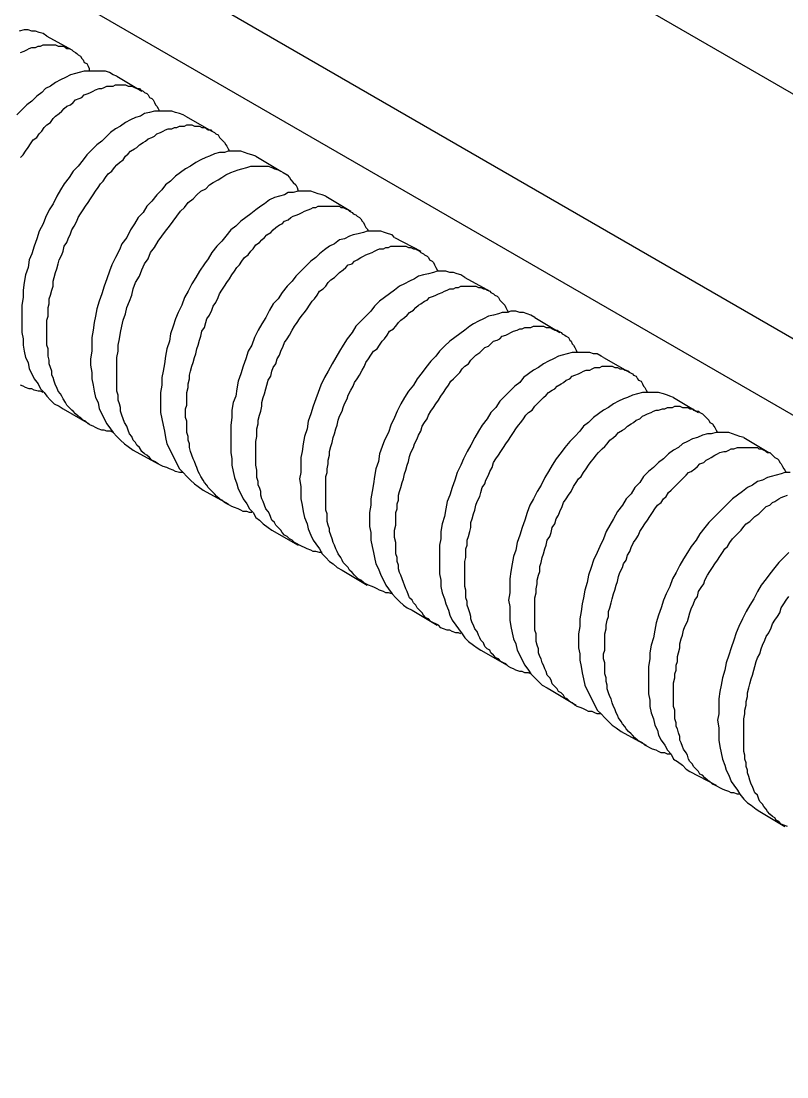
# Model space of a CAD drawing. Extents: x 23 to 317, y -101 to 289.
# Drawn here: x 76.34 to 85.53, y 78.09 to 90.76 of the extents above; entities that cross this region are included whole.
import ezdxf

# ---------------------------------------------------------------- set-up
doc = ezdxf.new("R2010")
doc.units = 0
doc.layers.get('0').update_dxf_attribs({"linetype": 'CONTINUOUS'})

msp = doc.modelspace()

# ---------------------------------------------------------------- linework, layer by layer
at = {"color": 7}
for points in [[(67.871923, 100.12408), (110.37747, 75.58433)], [(70.648592, 95.591355), (110.37747, 72.642562)], [(70.813691, 94.570742), (110.37747, 71.727012)], [(76.6522, 90.578342), (76.607173, 90.60836), (76.562146, 90.623369), (76.517119, 90.638378), (76.472092, 90.638378), (76.427065, 90.653387), (76.382038, 90.653387), (76.322002, 90.638378)], [(76.337011, 90.383225), (76.382038, 90.398234), (76.412056, 90.413243), (76.442074, 90.428252), (76.472092, 90.443261), (76.517119, 90.443261), (76.547137, 90.45827), (76.577155, 90.45827), (76.607173, 90.473279), (76.637191, 90.473279), (76.667209, 90.473279), (76.697227, 90.473279), (76.727245, 90.473279), (76.757263, 90.473279), (76.787281, 90.45827), (76.8173, 90.45827), (76.847318, 90.45827), (76.877336, 90.443261), (76.892345, 90.428252), (76.922363, 90.428252), (76.952381, 90.413243), (76.96739, 90.398234), (76.997408, 90.383225), (77.012417, 90.368216), (77.027426, 90.353207), (77.057444, 90.338198), (77.072453, 90.30818), (77.087462, 90.293171), (77.102471, 90.263153), (77.132489, 90.248144), (77.147498, 90.218126), (77.162507, 90.188108), (77.162507, 90.15809)], [(76.6522, 90.578342), (76.952381, 90.413243)], [(77.492705, 90.098054), (77.447678, 90.113063), (77.402651, 90.143081), (77.357624, 90.15809), (77.312597, 90.15809), (77.26757, 90.15809), (77.207534, 90.15809), (77.162507, 90.15809), (77.102471, 90.15809), (77.042435, 90.143081), (76.997408, 90.128072), (76.937372, 90.113063), (76.877336, 90.083045), (76.8173, 90.053027), (76.757263, 90.023009), (76.697227, 89.977981), (76.637191, 89.947963), (76.592164, 89.902936), (76.532128, 89.857909), (76.472092, 89.797873), (76.412056, 89.752846), (76.35202, 89.69281), (76.291984, 89.632774)], [(77.492705, 90.098054), (77.792886, 89.917945)], [(76.337011, 89.122467), (76.367029, 89.152485), (76.397047, 89.197512), (76.427065, 89.242539), (76.457083, 89.287567), (76.487101, 89.332594), (76.532128, 89.362612), (76.562146, 89.407639), (76.592164, 89.437657), (76.622182, 89.482684), (76.6522, 89.512702), (76.697227, 89.54272), (76.727245, 89.587747), (76.757263, 89.617765), (76.802291, 89.647783), (76.832309, 89.677801), (76.862327, 89.707819), (76.892345, 89.737837), (76.937372, 89.752846), (76.96739, 89.782864), (76.997408, 89.812882), (77.042435, 89.827891), (77.072453, 89.8429), (77.102471, 89.872918), (77.147498, 89.887927), (77.177516, 89.902936), (77.207534, 89.917945), (77.237552, 89.932954), (77.282579, 89.947963), (77.312597, 89.947963), (77.342615, 89.962972), (77.372633, 89.977981), (77.402651, 89.977981), (77.447678, 89.977981), (77.477696, 89.99299), (77.507714, 89.99299), (77.537733, 89.99299), (77.567751, 89.99299), (77.597769, 89.99299), (77.627787, 89.977981), (77.657805, 89.977981), (77.672814, 89.977981), (77.702832, 89.962972), (77.73285, 89.947963), (77.762868, 89.947963), (77.777877, 89.932954), (77.807895, 89.917945), (77.822904, 89.902936), (77.852922, 89.887927), (77.867931, 89.872918), (77.88294, 89.8429), (77.912958, 89.827891), (77.927967, 89.812882), (77.942976, 89.782864), (77.957985, 89.752846), (77.972994, 89.737837), (77.988003, 89.707819), (78.003012, 89.677801)], [(78.318202, 89.617765), (78.288184, 89.632774), (78.243157, 89.647783), (78.198129, 89.662792), (78.153102, 89.677801), (78.093066, 89.677801), (78.048039, 89.677801), (77.988003, 89.677801), (77.942976, 89.677801), (77.88294, 89.662792), (77.822904, 89.647783), (77.777877, 89.617765), (77.717841, 89.602756), (77.657805, 89.572738), (77.597769, 89.54272), (77.537733, 89.497693), (77.477696, 89.467675), (77.41766, 89.422648), (77.372633, 89.377621), (77.312597, 89.317585), (77.252561, 89.272557), (77.192525, 89.212521), (77.132489, 89.152485), (77.087462, 89.092449), (77.027426, 89.017404), (76.96739, 88.957368), (76.922363, 88.882323), (76.862327, 88.807278), (76.8173, 88.732233), (76.772272, 88.657188), (76.727245, 88.567134), (76.682218, 88.492088), (76.637191, 88.402034), (76.607173, 88.326989), (76.562146, 88.236935), (76.532128, 88.146881), (76.50211, 88.056827), (76.472092, 87.966773), (76.442074, 87.891728), (76.427065, 87.801673), (76.397047, 87.711619), (76.382038, 87.621565), (76.367029, 87.531511), (76.367029, 87.441457), (76.35202, 87.351403), (76.35202, 87.276358), (76.35202, 87.186304), (76.35202, 87.111258), (76.35202, 87.021204), (76.367029, 86.946159), (76.367029, 86.871114), (76.382038, 86.796069), (76.397047, 86.721024), (76.427065, 86.660988), (76.442074, 86.585943), (76.472092, 86.525907), (76.50211, 86.465871), (76.547137, 86.405835), (76.577155, 86.345798), (76.622182, 86.300771), (76.6522, 86.255744), (76.697227, 86.210717), (76.742254, 86.16569), (76.802291, 86.135672), (76.847318, 86.105654)], [(78.318202, 89.617765), (78.633391, 89.437657)], [(77.447678, 85.820483), (77.41766, 85.835492), (77.372633, 85.835492), (77.342615, 85.850501), (77.312597, 85.850501), (77.26757, 85.86551), (77.237552, 85.880519), (77.207534, 85.895528), (77.177516, 85.910537), (77.147498, 85.925546), (77.11748, 85.955564), (77.087462, 85.970573), (77.057444, 86.000591), (77.027426, 86.0156), (76.997408, 86.045618), (76.96739, 86.075636), (76.952381, 86.090645), (76.922363, 86.120663), (76.892345, 86.150681), (76.877336, 86.180699), (76.847318, 86.225726), (76.832309, 86.255744), (76.8173, 86.285762), (76.787281, 86.31578), (76.772272, 86.360807), (76.757263, 86.390825), (76.742254, 86.435853), (76.727245, 86.48088), (76.712236, 86.510898), (76.712236, 86.555925), (76.697227, 86.600952), (76.682218, 86.645979), (76.682218, 86.691006), (76.667209, 86.736033), (76.667209, 86.78106), (76.667209, 86.826087), (76.6522, 86.871114), (76.6522, 86.916141), (76.6522, 86.961168), (76.6522, 87.021204), (76.6522, 87.066231), (76.6522, 87.111258), (76.6522, 87.171295), (76.667209, 87.216322), (76.667209, 87.261349), (76.667209, 87.321385), (76.682218, 87.366412), (76.682218, 87.426448), (76.697227, 87.471475), (76.712236, 87.531511), (76.727245, 87.576538), (76.727245, 87.636574), (76.742254, 87.681601), (76.757263, 87.741637), (76.772272, 87.786664), (76.787281, 87.846701), (76.802291, 87.891728), (76.832309, 87.951764), (76.847318, 87.996791), (76.862327, 88.056827), (76.892345, 88.101854), (76.907354, 88.146881), (76.937372, 88.206917), (76.952381, 88.251944), (76.982399, 88.296971), (77.012417, 88.357007), (77.027426, 88.402034), (77.057444, 88.447061), (77.087462, 88.492088), (77.11748, 88.537115), (77.147498, 88.582143), (77.177516, 88.62717), (77.207534, 88.672197), (77.237552, 88.717224), (77.26757, 88.762251), (77.297588, 88.807278), (77.327606, 88.837296), (77.357624, 88.882323), (77.387642, 88.92735), (77.432669, 88.957368), (77.462687, 89.002395), (77.492705, 89.032413), (77.522724, 89.062431), (77.567751, 89.092449), (77.597769, 89.137476), (77.627787, 89.167494), (77.657805, 89.197512), (77.702832, 89.22753), (77.73285, 89.242539), (77.762868, 89.272557), (77.807895, 89.302576), (77.837913, 89.317585), (77.867931, 89.347603), (77.912958, 89.362612), (77.942976, 89.377621), (77.972994, 89.407639), (78.018021, 89.422648), (78.048039, 89.437657), (78.078057, 89.452666), (78.108075, 89.467675), (78.153102, 89.467675), (78.18312, 89.482684), (78.213138, 89.482684), (78.243157, 89.497693), (78.273175, 89.497693), (78.303193, 89.497693), (78.333211, 89.512702), (78.363229, 89.512702), (78.393247, 89.512702), (78.423265, 89.497693), (78.453283, 89.497693), (78.483301, 89.497693), (78.513319, 89.482684), (78.543337, 89.482684), (78.573355, 89.467675), (78.588364, 89.452666), (78.618382, 89.452666), (78.633391, 89.437657), (78.663409, 89.422648), (78.678418, 89.407639), (78.708436, 89.39263), (78.723445, 89.362612), (78.738454, 89.347603), (78.768472, 89.317585), (78.783481, 89.302576), (78.79849, 89.272557), (78.813499, 89.257548), (78.828508, 89.22753), (78.843517, 89.197512)], [(79.158707, 89.137476), (79.11368, 89.152485), (79.068653, 89.167494), (79.023626, 89.182503), (78.978599, 89.197512), (78.933571, 89.197512), (78.888544, 89.197512), (78.828508, 89.197512), (78.783481, 89.182503), (78.723445, 89.182503), (78.663409, 89.167494), (78.603373, 89.137476), (78.558346, 89.122467), (78.49831, 89.092449), (78.438274, 89.062431), (78.378238, 89.017404), (78.318202, 88.987386), (78.258166, 88.942359), (78.198129, 88.897332), (78.138093, 88.837296), (78.078057, 88.792269), (78.03303, 88.732233), (77.972994, 88.672197), (77.912958, 88.597152), (77.852922, 88.537115), (77.807895, 88.46207), (77.747859, 88.402034), (77.702832, 88.326989), (77.657805, 88.251944), (77.612778, 88.16189), (77.552742, 88.086845), (77.522724, 88.0118), (77.477696, 87.921746), (77.432669, 87.831691), (77.402651, 87.756646), (77.372633, 87.666592), (77.342615, 87.576538), (77.312597, 87.486484), (77.282579, 87.39643), (77.252561, 87.306376), (77.237552, 87.216322), (77.222543, 87.141277), (77.207534, 87.051222), (77.192525, 86.961168), (77.192525, 86.871114), (77.192525, 86.796069), (77.177516, 86.706015), (77.177516, 86.63097), (77.192525, 86.540916), (77.192525, 86.465871), (77.207534, 86.390825), (77.222543, 86.31578), (77.237552, 86.240735), (77.26757, 86.180699), (77.282579, 86.105654), (77.312597, 86.045618), (77.342615, 85.985582), (77.372633, 85.925546), (77.41766, 85.86551), (77.447678, 85.820483), (77.492705, 85.775456), (77.537733, 85.730429), (77.58276, 85.685401), (77.627787, 85.655383), (77.687823, 85.610356)], [(79.158707, 89.137476), (79.458887, 88.957368)], [(78.288184, 85.340194), (78.243157, 85.340194), (78.198129, 85.355203), (78.168111, 85.370212), (78.123084, 85.385221), (78.093066, 85.40023), (78.048039, 85.415239), (78.018021, 85.430248), (77.988003, 85.445257), (77.942976, 85.475275), (77.912958, 85.490284), (77.88294, 85.520302), (77.852922, 85.55032), (77.822904, 85.565329), (77.792886, 85.595347), (77.762868, 85.640374), (77.73285, 85.670392), (77.717841, 85.700411), (77.687823, 85.730429), (77.672814, 85.775456), (77.642796, 85.805474), (77.627787, 85.850501), (77.612778, 85.895528), (77.58276, 85.940555), (77.567751, 85.985582), (77.552742, 86.030609), (77.537733, 86.075636), (77.537733, 86.120663), (77.522724, 86.16569), (77.507714, 86.210717), (77.507714, 86.270753), (77.492705, 86.31578), (77.492705, 86.360807), (77.492705, 86.435853), (77.492705, 86.510898), (77.492705, 86.570934), (77.492705, 86.645979), (77.492705, 86.721024), (77.507714, 86.796069), (77.507714, 86.871114), (77.522724, 86.946159), (77.537733, 87.021204), (77.552742, 87.096249), (77.567751, 87.171295), (77.597769, 87.24634), (77.612778, 87.321385), (77.642796, 87.39643), (77.672814, 87.471475), (77.687823, 87.54652), (77.717841, 87.621565), (77.762868, 87.69661), (77.792886, 87.771655), (77.822904, 87.846701), (77.867931, 87.906737), (77.897949, 87.981782), (77.942976, 88.041818), (77.988003, 88.116863), (78.03303, 88.176899), (78.078057, 88.236935), (78.123084, 88.296971), (78.168111, 88.357007), (78.213138, 88.417043), (78.258166, 88.477079), (78.303193, 88.522106), (78.34822, 88.582143), (78.408256, 88.62717), (78.453283, 88.672197), (78.49831, 88.717224), (78.558346, 88.747242), (78.603373, 88.792269), (78.6484, 88.822287), (78.708436, 88.852305), (78.753463, 88.882323), (78.79849, 88.912341), (78.858526, 88.942359), (78.903553, 88.957368), (78.94858, 88.972377), (78.993608, 88.987386), (79.053644, 89.002395), (79.098671, 89.017404), (79.143698, 89.017404), (79.188725, 89.017404), (79.233752, 89.017404), (79.26377, 89.017404), (79.308797, 89.017404), (79.353824, 89.002395), (79.383842, 88.987386), (79.428869, 88.972377), (79.458887, 88.957368), (79.488905, 88.942359), (79.533932, 88.912341), (79.56395, 88.882323), (79.578959, 88.852305), (79.608977, 88.822287), (79.638995, 88.792269), (79.654004, 88.762251), (79.669013, 88.717224)], [(79.999212, 88.657188), (79.954185, 88.672197), (79.909158, 88.687206), (79.864131, 88.702215), (79.819104, 88.717224), (79.774077, 88.717224), (79.714041, 88.717224), (79.669013, 88.717224), (79.608977, 88.702215), (79.548941, 88.702215), (79.503914, 88.672197), (79.443878, 88.657188), (79.383842, 88.642179), (79.323806, 88.612161), (79.26377, 88.567134), (79.218743, 88.537115), (79.158707, 88.492088), (79.098671, 88.447061), (79.038635, 88.402034), (78.978599, 88.357007), (78.918562, 88.296971), (78.858526, 88.251944), (78.79849, 88.176899), (78.753463, 88.116863), (78.693427, 88.056827), (78.633391, 87.981782), (78.588364, 87.906737), (78.543337, 87.846701), (78.483301, 87.756646), (78.438274, 87.681601), (78.393247, 87.606556), (78.34822, 87.516502), (78.303193, 87.441457), (78.273175, 87.351403), (78.228147, 87.261349), (78.198129, 87.186304), (78.168111, 87.096249), (78.138093, 87.006195), (78.123084, 86.916141), (78.093066, 86.826087), (78.078057, 86.736033), (78.063048, 86.645979), (78.048039, 86.555925), (78.03303, 86.48088), (78.03303, 86.390825), (78.018021, 86.300771), (78.018021, 86.225726), (78.018021, 86.135672), (78.018021, 86.060627), (78.03303, 85.985582), (78.048039, 85.910537), (78.063048, 85.835492), (78.078057, 85.760447), (78.093066, 85.685401), (78.123084, 85.625365), (78.153102, 85.565329), (78.18312, 85.505293), (78.213138, 85.445257), (78.243157, 85.385221), (78.288184, 85.340194), (78.333211, 85.295167), (78.378238, 85.25014), (78.423265, 85.205113), (78.468292, 85.175095), (78.528328, 85.130068)], [(79.999212, 88.657188), (80.299392, 88.477079)], [(79.11368, 84.859905), (79.083662, 84.859905), (79.053644, 84.874914), (79.008617, 84.874914), (78.978599, 84.889923), (78.94858, 84.904932), (78.903553, 84.919941), (78.873535, 84.93495), (78.843517, 84.949959), (78.813499, 84.964968), (78.783481, 84.979978), (78.753463, 85.009996), (78.723445, 85.025005), (78.693427, 85.055023), (78.663409, 85.085041), (78.6484, 85.10005), (78.618382, 85.130068), (78.588364, 85.160086), (78.573355, 85.190104), (78.543337, 85.220122), (78.528328, 85.25014), (78.49831, 85.295167), (78.483301, 85.325185), (78.468292, 85.355203), (78.453283, 85.40023), (78.438274, 85.430248), (78.423265, 85.475275), (78.408256, 85.505293), (78.393247, 85.55032), (78.378238, 85.595347), (78.363229, 85.640374), (78.363229, 85.685401), (78.34822, 85.730429), (78.34822, 85.775456), (78.333211, 85.820483), (78.333211, 85.86551), (78.333211, 85.910537), (78.333211, 85.955564), (78.318202, 86.000591), (78.318202, 86.045618), (78.318202, 86.105654), (78.333211, 86.150681), (78.333211, 86.195708), (78.333211, 86.255744), (78.333211, 86.300771), (78.34822, 86.360807), (78.34822, 86.405835), (78.363229, 86.465871), (78.363229, 86.510898), (78.378238, 86.555925), (78.393247, 86.615961), (78.408256, 86.660988), (78.423265, 86.721024), (78.438274, 86.766051), (78.453283, 86.826087), (78.468292, 86.871114), (78.483301, 86.93115), (78.49831, 86.976177), (78.513319, 87.036213), (78.543337, 87.08124), (78.558346, 87.141277), (78.573355, 87.186304), (78.603373, 87.231331), (78.633391, 87.291367), (78.6484, 87.336394), (78.678418, 87.381421), (78.708436, 87.441457), (78.723445, 87.486484), (78.753463, 87.531511), (78.783481, 87.576538), (78.813499, 87.621565), (78.843517, 87.666592), (78.873535, 87.711619), (78.903553, 87.756646), (78.933571, 87.801673), (78.96359, 87.831691), (78.993608, 87.876719), (79.023626, 87.921746), (79.068653, 87.951764), (79.098671, 87.996791), (79.128689, 88.026809), (79.158707, 88.071836), (79.203734, 88.101854), (79.233752, 88.131872), (79.26377, 88.16189), (79.293788, 88.191908), (79.338815, 88.221926), (79.368833, 88.251944), (79.398851, 88.281962), (79.443878, 88.31198), (79.473896, 88.326989), (79.503914, 88.357007), (79.548941, 88.372016), (79.578959, 88.402034), (79.608977, 88.417043), (79.654004, 88.432052), (79.684023, 88.447061), (79.714041, 88.46207), (79.744059, 88.477079), (79.789086, 88.492088), (79.819104, 88.507097), (79.849122, 88.522106), (79.87914, 88.522106), (79.909158, 88.537115), (79.954185, 88.537115), (79.984203, 88.537115), (80.014221, 88.537115), (80.044239, 88.537115), (80.074257, 88.537115), (80.104275, 88.537115), (80.134293, 88.537115), (80.164311, 88.537115), (80.17932, 88.522106), (80.209338, 88.522106), (80.239356, 88.507097), (80.269374, 88.492088), (80.284383, 88.477079), (80.314401, 88.46207), (80.32941, 88.447061), (80.359428, 88.432052), (80.374437, 88.417043), (80.404456, 88.402034), (80.419465, 88.387025), (80.434474, 88.357007), (80.449483, 88.341998), (80.464492, 88.31198), (80.479501, 88.281962), (80.49451, 88.266953), (80.509519, 88.236935)], [(80.824708, 88.16189), (80.79469, 88.191908), (80.749663, 88.206917), (80.704636, 88.221926), (80.659609, 88.236935), (80.599573, 88.236935), (80.554546, 88.236935), (80.49451, 88.236935), (80.449483, 88.221926), (80.389446, 88.206917), (80.32941, 88.191908), (80.284383, 88.176899), (80.224347, 88.146881), (80.164311, 88.131872), (80.104275, 88.086845), (80.044239, 88.056827), (79.984203, 88.0118), (79.924167, 87.966773), (79.87914, 87.921746), (79.819104, 87.876719), (79.759068, 87.816682), (79.699032, 87.756646), (79.638995, 87.69661), (79.593968, 87.636574), (79.533932, 87.576538), (79.473896, 87.501493), (79.428869, 87.426448), (79.368833, 87.366412), (79.323806, 87.291367), (79.278779, 87.201313), (79.233752, 87.126268), (79.188725, 87.051222), (79.143698, 86.961168), (79.11368, 86.871114), (79.068653, 86.796069), (79.038635, 86.706015), (79.008617, 86.615961), (78.978599, 86.525907), (78.94858, 86.435853), (78.933571, 86.345798), (78.918562, 86.255744), (78.888544, 86.180699), (78.873535, 86.090645), (78.873535, 86.000591), (78.858526, 85.910537), (78.858526, 85.835492), (78.858526, 85.745438), (78.858526, 85.655383), (78.858526, 85.580338), (78.873535, 85.505293), (78.873535, 85.430248), (78.888544, 85.355203), (78.903553, 85.280158), (78.933571, 85.205113), (78.94858, 85.145077), (78.978599, 85.085041), (79.008617, 85.025005), (79.053644, 84.964968), (79.083662, 84.904932), (79.128689, 84.859905), (79.158707, 84.799869), (79.203734, 84.769851), (79.248761, 84.724824), (79.308797, 84.679797), (79.353824, 84.649779)], [(80.824708, 88.16189), (81.139898, 87.996791)], [(79.954185, 84.379617), (79.924167, 84.379617), (79.87914, 84.394626), (79.849122, 84.394626), (79.819104, 84.409635), (79.774077, 84.424644), (79.744059, 84.439653), (79.714041, 84.454662), (79.684023, 84.469671), (79.654004, 84.48468), (79.623986, 84.499689), (79.593968, 84.529707), (79.56395, 84.544716), (79.533932, 84.574734), (79.503914, 84.589743), (79.473896, 84.619761), (79.458887, 84.649779), (79.428869, 84.679797), (79.398851, 84.709815), (79.383842, 84.739833), (79.353824, 84.769851), (79.338815, 84.799869), (79.323806, 84.844896), (79.308797, 84.874914), (79.278779, 84.904932), (79.26377, 84.949959), (79.248761, 84.994987), (79.233752, 85.025005), (79.218743, 85.070032), (79.218743, 85.115059), (79.203734, 85.160086), (79.188725, 85.190104), (79.188725, 85.235131), (79.173716, 85.280158), (79.173716, 85.325185), (79.173716, 85.370212), (79.158707, 85.430248), (79.158707, 85.475275), (79.158707, 85.520302), (79.158707, 85.565329), (79.158707, 85.625365), (79.158707, 85.670392), (79.158707, 85.71542), (79.173716, 85.775456), (79.173716, 85.820483), (79.173716, 85.86551), (79.188725, 85.925546), (79.188725, 85.970573), (79.203734, 86.030609), (79.218743, 86.075636), (79.233752, 86.135672), (79.233752, 86.180699), (79.248761, 86.240735), (79.26377, 86.285762), (79.278779, 86.345798), (79.293788, 86.390825), (79.308797, 86.450862), (79.338815, 86.495889), (79.353824, 86.555925), (79.368833, 86.600952), (79.398851, 86.645979), (79.41386, 86.706015), (79.443878, 86.751042), (79.458887, 86.796069), (79.488905, 86.856105), (79.503914, 86.901132), (79.533932, 86.946159), (79.56395, 86.991186), (79.593968, 87.051222), (79.623986, 87.096249), (79.654004, 87.141277), (79.684023, 87.186304), (79.714041, 87.231331), (79.744059, 87.261349), (79.774077, 87.306376), (79.804095, 87.351403), (79.834113, 87.39643), (79.864131, 87.426448), (79.894149, 87.471475), (79.924167, 87.516502), (79.969194, 87.54652), (79.999212, 87.576538), (80.02923, 87.621565), (80.059248, 87.651583), (80.104275, 87.681601), (80.134293, 87.711619), (80.164311, 87.741637), (80.209338, 87.771655), (80.239356, 87.801673), (80.269374, 87.831691), (80.314401, 87.846701), (80.344419, 87.876719), (80.374437, 87.891728), (80.419465, 87.921746), (80.449483, 87.936755), (80.479501, 87.951764), (80.509519, 87.966773), (80.554546, 87.981782), (80.584564, 87.996791), (80.614582, 88.0118), (80.6446, 88.026809), (80.689627, 88.026809), (80.719645, 88.041818), (80.749663, 88.041818), (80.779681, 88.056827), (80.809699, 88.056827), (80.839717, 88.056827), (80.869735, 88.056827), (80.899753, 88.056827), (80.929771, 88.056827), (80.959789, 88.056827), (80.989807, 88.041818), (81.019825, 88.041818), (81.049843, 88.026809), (81.079861, 88.026809), (81.09487, 88.0118), (81.124889, 87.996791), (81.139898, 87.981782), (81.169916, 87.966773), (81.184925, 87.951764), (81.214943, 87.936755), (81.229952, 87.921746), (81.244961, 87.891728), (81.274979, 87.876719), (81.289988, 87.86171), (81.304997, 87.831691), (81.320006, 87.801673), (81.335015, 87.771655), (81.350024, 87.756646)], [(81.665213, 87.681601), (81.620186, 87.711619), (81.575159, 87.726628), (81.530132, 87.741637), (81.485105, 87.741637), (81.440078, 87.756646), (81.395051, 87.756646), (81.335015, 87.756646), (81.289988, 87.741637), (81.229952, 87.726628), (81.169916, 87.711619), (81.109879, 87.69661), (81.064852, 87.666592), (81.004816, 87.636574), (80.94478, 87.606556), (80.884744, 87.576538), (80.824708, 87.531511), (80.764672, 87.486484), (80.704636, 87.441457), (80.6446, 87.39643), (80.584564, 87.336394), (80.539537, 87.276358), (80.479501, 87.216322), (80.419465, 87.156286), (80.359428, 87.096249), (80.314401, 87.021204), (80.254365, 86.946159), (80.209338, 86.871114), (80.164311, 86.796069), (80.119284, 86.721024), (80.074257, 86.645979), (80.02923, 86.555925), (79.984203, 86.48088), (79.939176, 86.390825), (79.909158, 86.300771), (79.87914, 86.225726), (79.849122, 86.135672), (79.819104, 86.045618), (79.789086, 85.955564), (79.774077, 85.86551), (79.744059, 85.775456), (79.72905, 85.685401), (79.714041, 85.595347), (79.699032, 85.520302), (79.699032, 85.430248), (79.699032, 85.340194), (79.684023, 85.265149), (79.699032, 85.175095), (79.699032, 85.10005), (79.699032, 85.025005), (79.714041, 84.949959), (79.72905, 84.874914), (79.744059, 84.799869), (79.774077, 84.724824), (79.789086, 84.664788), (79.819104, 84.589743), (79.849122, 84.529707), (79.87914, 84.48468), (79.924167, 84.424644), (79.954185, 84.364608), (79.999212, 84.319581), (80.044239, 84.274554), (80.089266, 84.244535), (80.134293, 84.199508), (80.194329, 84.16949)], [(81.665213, 87.681601), (81.965394, 87.516502)], [(80.79469, 83.884319), (80.749663, 83.899328), (80.719645, 83.899328), (80.689627, 83.914337), (80.6446, 83.929346), (80.614582, 83.944355), (80.584564, 83.959364), (80.554546, 83.974373), (80.509519, 83.989382), (80.479501, 84.004391), (80.449483, 84.0194), (80.419465, 84.049418), (80.389446, 84.064427), (80.359428, 84.094445), (80.344419, 84.109454), (80.314401, 84.139472), (80.284383, 84.16949), (80.269374, 84.199508), (80.239356, 84.229526), (80.209338, 84.259545), (80.194329, 84.289563), (80.17932, 84.319581), (80.149302, 84.364608), (80.134293, 84.394626), (80.119284, 84.424644), (80.104275, 84.469671), (80.089266, 84.499689), (80.074257, 84.544716), (80.059248, 84.589743), (80.044239, 84.63477), (80.044239, 84.664788), (80.02923, 84.709815), (80.014221, 84.754842), (80.014221, 84.799869), (80.014221, 84.844896), (79.999212, 84.889923), (79.999212, 84.949959), (79.999212, 84.994987), (79.999212, 85.040014), (79.999212, 85.085041), (79.999212, 85.130068), (79.999212, 85.190104), (79.999212, 85.235131), (79.999212, 85.295167), (80.014221, 85.340194), (80.014221, 85.385221), (80.02923, 85.445257), (80.02923, 85.490284), (80.044239, 85.55032), (80.044239, 85.595347), (80.059248, 85.655383), (80.074257, 85.700411), (80.089266, 85.760447), (80.104275, 85.805474), (80.119284, 85.86551), (80.134293, 85.910537), (80.149302, 85.970573), (80.164311, 86.0156), (80.194329, 86.075636), (80.209338, 86.120663), (80.224347, 86.16569), (80.254365, 86.225726), (80.269374, 86.270753), (80.299392, 86.330789), (80.32941, 86.375816), (80.344419, 86.420844), (80.374437, 86.465871), (80.404456, 86.510898), (80.434474, 86.570934), (80.464492, 86.615961), (80.479501, 86.660988), (80.509519, 86.706015), (80.539537, 86.751042), (80.569555, 86.796069), (80.614582, 86.826087), (80.6446, 86.871114), (80.674618, 86.916141), (80.704636, 86.946159), (80.734654, 86.991186), (80.764672, 87.036213), (80.809699, 87.066231), (80.839717, 87.096249), (80.869735, 87.141277), (80.899753, 87.171295), (80.94478, 87.201313), (80.974798, 87.231331), (81.004816, 87.261349), (81.049843, 87.291367), (81.079861, 87.321385), (81.109879, 87.351403), (81.139898, 87.366412), (81.184925, 87.39643), (81.214943, 87.411439), (81.244961, 87.441457), (81.289988, 87.456466), (81.320006, 87.471475), (81.350024, 87.486484), (81.395051, 87.501493), (81.425069, 87.516502), (81.455087, 87.531511), (81.485105, 87.54652), (81.530132, 87.54652), (81.56015, 87.561529), (81.590168, 87.561529), (81.620186, 87.576538), (81.650204, 87.576538), (81.680222, 87.576538), (81.71024, 87.576538), (81.740258, 87.576538), (81.770276, 87.576538), (81.800294, 87.576538), (81.830312, 87.561529), (81.860331, 87.561529), (81.890349, 87.54652), (81.905358, 87.54652), (81.935376, 87.531511), (81.965394, 87.516502), (81.980403, 87.501493), (82.010421, 87.486484), (82.02543, 87.471475), (82.055448, 87.456466), (82.070457, 87.441457), (82.085466, 87.411439), (82.100475, 87.39643), (82.130493, 87.366412), (82.145502, 87.351403), (82.160511, 87.321385), (82.17552, 87.291367), (82.190529, 87.261349)], [(82.505718, 87.201313), (82.460691, 87.231331), (82.415664, 87.24634), (82.370637, 87.261349), (82.32561, 87.261349), (82.280583, 87.276358), (82.220547, 87.276358), (82.17552, 87.261349), (82.115484, 87.261349), (82.070457, 87.24634), (82.010421, 87.231331), (81.950385, 87.216322), (81.890349, 87.186304), (81.830312, 87.156286), (81.770276, 87.126268), (81.725249, 87.096249), (81.665213, 87.051222), (81.605177, 87.006195), (81.545141, 86.961168), (81.485105, 86.916141), (81.425069, 86.856105), (81.365033, 86.796069), (81.320006, 86.736033), (81.25997, 86.675997), (81.199934, 86.600952), (81.154907, 86.540916), (81.09487, 86.465871), (81.049843, 86.390825), (80.989807, 86.31578), (80.94478, 86.240735), (80.899753, 86.16569), (80.854726, 86.075636), (80.824708, 86.000591), (80.779681, 85.910537), (80.749663, 85.820483), (80.704636, 85.730429), (80.674618, 85.655383), (80.6446, 85.565329), (80.629591, 85.475275), (80.599573, 85.385221), (80.584564, 85.295167), (80.569555, 85.205113), (80.554546, 85.115059), (80.539537, 85.025005), (80.539537, 84.949959), (80.524528, 84.859905), (80.524528, 84.769851), (80.524528, 84.694806), (80.539537, 84.619761), (80.539537, 84.529707), (80.554546, 84.454662), (80.569555, 84.379617), (80.584564, 84.319581), (80.599573, 84.244535), (80.629591, 84.184499), (80.659609, 84.109454), (80.689627, 84.049418), (80.719645, 83.989382), (80.749663, 83.944355), (80.79469, 83.884319), (80.839717, 83.839292), (80.884744, 83.794265), (80.929771, 83.749238), (80.974798, 83.71922), (81.034834, 83.689202)], [(82.505718, 87.201313), (82.805899, 87.021204)], [(81.620186, 83.40403), (81.590168, 83.419039), (81.56015, 83.419039), (81.515123, 83.434048), (81.485105, 83.449057), (81.455087, 83.449057), (81.41006, 83.464066), (81.380042, 83.479075), (81.350024, 83.509093), (81.320006, 83.524102), (81.289988, 83.539112), (81.25997, 83.554121), (81.229952, 83.584139), (81.199934, 83.599148), (81.169916, 83.629166), (81.154907, 83.659184), (81.124889, 83.689202), (81.09487, 83.71922), (81.079861, 83.749238), (81.049843, 83.779256), (81.034834, 83.809274), (81.004816, 83.839292), (80.989807, 83.86931), (80.974798, 83.914337), (80.959789, 83.944355), (80.94478, 83.989382), (80.929771, 84.0194), (80.914762, 84.064427), (80.899753, 84.109454), (80.884744, 84.139472), (80.869735, 84.184499), (80.869735, 84.229526), (80.854726, 84.274554), (80.854726, 84.319581), (80.839717, 84.364608), (80.839717, 84.409635), (80.839717, 84.454662), (80.839717, 84.499689), (80.824708, 84.559725), (80.824708, 84.604752), (80.824708, 84.649779), (80.839717, 84.709815), (80.839717, 84.754842), (80.839717, 84.799869), (80.839717, 84.859905), (80.854726, 84.904932), (80.854726, 84.964968), (80.869735, 85.009996), (80.869735, 85.070032), (80.884744, 85.115059), (80.899753, 85.160086), (80.914762, 85.220122), (80.929771, 85.265149), (80.94478, 85.325185), (80.959789, 85.370212), (80.974798, 85.430248), (80.989807, 85.475275), (81.004816, 85.535311), (81.019825, 85.580338), (81.049843, 85.640374), (81.064852, 85.685401), (81.09487, 85.745438), (81.109879, 85.790465), (81.139898, 85.835492), (81.154907, 85.895528), (81.184925, 85.940555), (81.214943, 85.985582), (81.229952, 86.030609), (81.25997, 86.075636), (81.289988, 86.120663), (81.320006, 86.16569), (81.350024, 86.210717), (81.380042, 86.255744), (81.41006, 86.300771), (81.440078, 86.345798), (81.470096, 86.390825), (81.500114, 86.435853), (81.530132, 86.465871), (81.575159, 86.510898), (81.605177, 86.540916), (81.635195, 86.585943), (81.665213, 86.615961), (81.71024, 86.645979), (81.740258, 86.691006), (81.770276, 86.721024), (81.800294, 86.751042), (81.845322, 86.78106), (81.87534, 86.811078), (81.905358, 86.841096), (81.950385, 86.856105), (81.980403, 86.886123), (82.010421, 86.916141), (82.055448, 86.93115), (82.085466, 86.946159), (82.115484, 86.976177), (82.160511, 86.991186), (82.190529, 87.006195), (82.220547, 87.021204), (82.250565, 87.036213), (82.295592, 87.051222), (82.32561, 87.066231), (82.355628, 87.066231), (82.385646, 87.08124), (82.415664, 87.08124), (82.460691, 87.08124), (82.490709, 87.096249), (82.520727, 87.096249), (82.550746, 87.096249), (82.580764, 87.096249), (82.610782, 87.096249), (82.6408, 87.08124), (82.670818, 87.08124), (82.685827, 87.08124), (82.715845, 87.066231), (82.745863, 87.051222), (82.775881, 87.051222), (82.79089, 87.036213), (82.820908, 87.021204), (82.835917, 87.006195), (82.865935, 86.991186), (82.880944, 86.976177), (82.910962, 86.961168), (82.925971, 86.93115), (82.94098, 86.916141), (82.955989, 86.886123), (82.970998, 86.871114), (82.986007, 86.841096), (83.001016, 86.811078), (83.016025, 86.78106)], [(83.331215, 86.721024), (83.301197, 86.736033), (83.256169, 86.766051), (83.211142, 86.766051), (83.166115, 86.78106), (83.106079, 86.78106), (83.061052, 86.78106), (83.001016, 86.78106), (82.955989, 86.78106), (82.895953, 86.766051), (82.835917, 86.751042), (82.79089, 86.736033), (82.730854, 86.706015), (82.670818, 86.675997), (82.610782, 86.645979), (82.550746, 86.600952), (82.490709, 86.570934), (82.430673, 86.525907), (82.370637, 86.48088), (82.32561, 86.420844), (82.265574, 86.375816), (82.205538, 86.31578), (82.145502, 86.255744), (82.085466, 86.195708), (82.040439, 86.120663), (81.980403, 86.060627), (81.935376, 85.985582), (81.87534, 85.910537), (81.830312, 85.835492), (81.785285, 85.760447), (81.740258, 85.670392), (81.695231, 85.595347), (81.650204, 85.505293), (81.620186, 85.430248), (81.575159, 85.340194), (81.545141, 85.25014), (81.515123, 85.160086), (81.485105, 85.070032), (81.455087, 84.994987), (81.440078, 84.904932), (81.425069, 84.814878), (81.395051, 84.724824), (81.380042, 84.63477), (81.380042, 84.544716), (81.365033, 84.469671), (81.365033, 84.379617), (81.365033, 84.289563), (81.365033, 84.214517), (81.365033, 84.124463), (81.380042, 84.049418), (81.380042, 83.974373), (81.395051, 83.899328), (81.425069, 83.824283), (81.440078, 83.764247), (81.470096, 83.689202), (81.485105, 83.629166), (81.515123, 83.56913), (81.56015, 83.509093), (81.590168, 83.464066), (81.635195, 83.40403), (81.665213, 83.359003), (81.71024, 83.313976), (81.770276, 83.268949), (81.815303, 83.238931), (81.860331, 83.208913)], [(83.331215, 86.721024), (83.646404, 86.540916)], [(82.460691, 82.923742), (82.430673, 82.938751), (82.385646, 82.938751), (82.355628, 82.95376), (82.32561, 82.95376), (82.280583, 82.968769), (82.250565, 82.983778), (82.220547, 82.998787), (82.190529, 83.013796), (82.160511, 83.043814), (82.130493, 83.058823), (82.100475, 83.073832), (82.070457, 83.10385), (82.040439, 83.118859), (82.010421, 83.148877), (81.980403, 83.178895), (81.965394, 83.208913), (81.935376, 83.223922), (81.905358, 83.25394), (81.890349, 83.298967), (81.860331, 83.328985), (81.845322, 83.359003), (81.830312, 83.389021), (81.815303, 83.434048), (81.785285, 83.464066), (81.770276, 83.509093), (81.755267, 83.539112), (81.740258, 83.584139), (81.740258, 83.614157), (81.725249, 83.659184), (81.71024, 83.704211), (81.695231, 83.749238), (81.695231, 83.794265), (81.680222, 83.839292), (81.680222, 83.884319), (81.680222, 83.929346), (81.665213, 83.974373), (81.665213, 84.0194), (81.665213, 84.064427), (81.665213, 84.124463), (81.665213, 84.16949), (81.665213, 84.214517), (81.665213, 84.274554), (81.680222, 84.319581), (81.680222, 84.364608), (81.680222, 84.424644), (81.695231, 84.469671), (81.695231, 84.529707), (81.71024, 84.574734), (81.725249, 84.63477), (81.740258, 84.679797), (81.740258, 84.739833), (81.755267, 84.78486), (81.770276, 84.844896), (81.785285, 84.889923), (81.800294, 84.949959), (81.815303, 84.994987), (81.845322, 85.055023), (81.860331, 85.10005), (81.87534, 85.160086), (81.905358, 85.205113), (81.920367, 85.25014), (81.950385, 85.310176), (81.965394, 85.355203), (81.995412, 85.40023), (82.010421, 85.460266), (82.040439, 85.505293), (82.070457, 85.55032), (82.100475, 85.595347), (82.130493, 85.640374), (82.160511, 85.685401), (82.190529, 85.730429), (82.220547, 85.775456), (82.250565, 85.820483), (82.280583, 85.86551), (82.310601, 85.910537), (82.340619, 85.940555), (82.370637, 85.985582), (82.400655, 86.030609), (82.430673, 86.060627), (82.4757, 86.090645), (82.505718, 86.135672), (82.535736, 86.16569), (82.565755, 86.195708), (82.610782, 86.240735), (82.6408, 86.270753), (82.670818, 86.300771), (82.715845, 86.330789), (82.745863, 86.345798), (82.775881, 86.375816), (82.820908, 86.405835), (82.850926, 86.420844), (82.880944, 86.450862), (82.925971, 86.465871), (82.955989, 86.495889), (82.986007, 86.510898), (83.031034, 86.525907), (83.061052, 86.540916), (83.09107, 86.555925), (83.121088, 86.570934), (83.166115, 86.570934), (83.196133, 86.585943), (83.226151, 86.600952), (83.256169, 86.600952), (83.286188, 86.600952), (83.316206, 86.615961), (83.346224, 86.615961), (83.376242, 86.615961), (83.40626, 86.615961), (83.436278, 86.615961), (83.466296, 86.600952), (83.496314, 86.600952), (83.526332, 86.585943), (83.55635, 86.585943), (83.586368, 86.570934), (83.601377, 86.570934), (83.631395, 86.555925), (83.646404, 86.540916), (83.676422, 86.525907), (83.691431, 86.510898), (83.721449, 86.495889), (83.736458, 86.465871), (83.751467, 86.450862), (83.781485, 86.435853), (83.796494, 86.405835), (83.811503, 86.375816), (83.826512, 86.360807), (83.841521, 86.330789), (83.85653, 86.300771)], [(76.607173, 86.300771), (76.577155, 86.31578), (76.547137, 86.31578), (76.50211, 86.330789), (76.472092, 86.345798), (76.442074, 86.345798), (76.397047, 86.360807), (76.367029, 86.375816), (76.337011, 86.390825)], [(84.17172, 86.240735), (84.126693, 86.255744), (84.096675, 86.270753), (84.051648, 86.285762), (83.991612, 86.300771), (83.946584, 86.300771), (83.901557, 86.300771), (83.841521, 86.300771), (83.796494, 86.300771), (83.736458, 86.285762), (83.676422, 86.270753), (83.616386, 86.240735), (83.571359, 86.225726), (83.511323, 86.195708), (83.451287, 86.16569), (83.391251, 86.120663), (83.331215, 86.090645), (83.271179, 86.045618), (83.211142, 86.000591), (83.151106, 85.940555), (83.09107, 85.895528), (83.046043, 85.835492), (82.986007, 85.775456), (82.925971, 85.71542), (82.865935, 85.640374), (82.820908, 85.580338), (82.760872, 85.505293), (82.715845, 85.430248), (82.670818, 85.355203), (82.625791, 85.280158), (82.580764, 85.190104), (82.535736, 85.115059), (82.490709, 85.025005), (82.445682, 84.949959), (82.415664, 84.859905), (82.385646, 84.769851), (82.355628, 84.679797), (82.32561, 84.589743), (82.295592, 84.499689), (82.280583, 84.409635), (82.250565, 84.33459), (82.235556, 84.244535), (82.220547, 84.154481), (82.205538, 84.064427), (82.205538, 83.974373), (82.205538, 83.899328), (82.190529, 83.809274), (82.205538, 83.734229), (82.205538, 83.644175), (82.205538, 83.56913), (82.220547, 83.494084), (82.235556, 83.419039), (82.250565, 83.343994), (82.280583, 83.283958), (82.295592, 83.208913), (82.32561, 83.148877), (82.355628, 83.088841), (82.385646, 83.028805), (82.430673, 82.968769), (82.460691, 82.923742), (82.505718, 82.878715), (82.550746, 82.833688), (82.595773, 82.78866), (82.655809, 82.758642), (82.700836, 82.728624)], [(84.17172, 86.240735), (84.4719, 86.060627)], [(76.847318, 86.105654), (77.162507, 85.925546)], [(83.301197, 82.443453), (83.256169, 82.443453), (83.226151, 82.458462), (83.196133, 82.473471), (83.151106, 82.473471), (83.121088, 82.48848), (83.09107, 82.503489), (83.061052, 82.518498), (83.016025, 82.533507), (82.986007, 82.548516), (82.955989, 82.578534), (82.925971, 82.593543), (82.895953, 82.623561), (82.865935, 82.63857), (82.850926, 82.668588), (82.820908, 82.698606), (82.79089, 82.713615), (82.775881, 82.743633), (82.745863, 82.773651), (82.715845, 82.803669), (82.700836, 82.848697), (82.685827, 82.878715), (82.655809, 82.908733), (82.6408, 82.95376), (82.625791, 82.983778), (82.610782, 83.028805), (82.595773, 83.058823), (82.580764, 83.10385), (82.565755, 83.133868), (82.550746, 83.178895), (82.550746, 83.223922), (82.535736, 83.268949), (82.520727, 83.313976), (82.520727, 83.359003), (82.520727, 83.40403), (82.505718, 83.449057), (82.505718, 83.494084), (82.505718, 83.539112), (82.505718, 83.599148), (82.505718, 83.644175), (82.505718, 83.689202), (82.505718, 83.749238), (82.505718, 83.794265), (82.505718, 83.839292), (82.520727, 83.899328), (82.520727, 83.944355), (82.535736, 84.004391), (82.535736, 84.049418), (82.550746, 84.109454), (82.565755, 84.154481), (82.565755, 84.214517), (82.580764, 84.259545), (82.595773, 84.319581), (82.610782, 84.364608), (82.625791, 84.424644), (82.6408, 84.469671), (82.655809, 84.529707), (82.685827, 84.574734), (82.700836, 84.619761), (82.715845, 84.679797), (82.745863, 84.724824), (82.760872, 84.78486), (82.79089, 84.829887), (82.805899, 84.874914), (82.835917, 84.93495), (82.850926, 84.979978), (82.880944, 85.025005), (82.910962, 85.070032), (82.94098, 85.115059), (82.970998, 85.175095), (83.001016, 85.220122), (83.031034, 85.265149), (83.061052, 85.295167), (83.09107, 85.340194), (83.121088, 85.385221), (83.151106, 85.430248), (83.181124, 85.475275), (83.211142, 85.505293), (83.24116, 85.55032), (83.271179, 85.580338), (83.316206, 85.625365), (83.346224, 85.655383), (83.376242, 85.685401), (83.40626, 85.730429), (83.451287, 85.760447), (83.481305, 85.790465), (83.511323, 85.820483), (83.55635, 85.850501), (83.586368, 85.86551), (83.616386, 85.895528), (83.661413, 85.925546), (83.691431, 85.940555), (83.721449, 85.970573), (83.766476, 85.985582), (83.796494, 86.0156), (83.826512, 86.030609), (83.85653, 86.045618), (83.901557, 86.060627), (83.931575, 86.075636), (83.961593, 86.090645), (83.991612, 86.090645), (84.036639, 86.105654), (84.066657, 86.105654), (84.096675, 86.120663), (84.126693, 86.120663), (84.156711, 86.120663), (84.186729, 86.135672), (84.216747, 86.135672), (84.246765, 86.135672), (84.276783, 86.120663), (84.306801, 86.120663), (84.336819, 86.120663), (84.366837, 86.105654), (84.396855, 86.105654), (84.411864, 86.090645), (84.441882, 86.075636), (84.4719, 86.075636), (84.486909, 86.060627), (84.516927, 86.045618), (84.531936, 86.030609), (84.561954, 86.000591), (84.576963, 85.985582), (84.591972, 85.970573), (84.606981, 85.940555), (84.636999, 85.925546), (84.652008, 85.895528), (84.667017, 85.880519), (84.682026, 85.850501), (84.697035, 85.820483)], [(85.012225, 85.760447), (84.967198, 85.775456), (84.922171, 85.790465), (84.877144, 85.805474), (84.832117, 85.820483), (84.78709, 85.820483), (84.727054, 85.820483), (84.682026, 85.820483), (84.62199, 85.805474), (84.576963, 85.805474), (84.516927, 85.790465), (84.456891, 85.760447), (84.396855, 85.745438), (84.336819, 85.71542), (84.276783, 85.685401), (84.231756, 85.640374), (84.17172, 85.610356), (84.111684, 85.565329), (84.051648, 85.505293), (83.991612, 85.460266), (83.931575, 85.40023), (83.871539, 85.355203), (83.811503, 85.295167), (83.766476, 85.220122), (83.70644, 85.160086), (83.661413, 85.085041), (83.601377, 85.025005), (83.55635, 84.949959), (83.496314, 84.874914), (83.451287, 84.78486), (83.40626, 84.709815), (83.361233, 84.63477), (83.331215, 84.544716), (83.286188, 84.454662), (83.256169, 84.379617), (83.211142, 84.289563), (83.181124, 84.199508), (83.151106, 84.109454), (83.136097, 84.0194), (83.106079, 83.929346), (83.09107, 83.839292), (83.076061, 83.764247), (83.061052, 83.674193), (83.046043, 83.584139), (83.046043, 83.494084), (83.031034, 83.40403), (83.031034, 83.328985), (83.031034, 83.238931), (83.046043, 83.163886), (83.046043, 83.088841), (83.061052, 83.013796), (83.076061, 82.938751), (83.09107, 82.863706), (83.106079, 82.78866), (83.136097, 82.728624), (83.166115, 82.668588), (83.196133, 82.608552), (83.226151, 82.548516), (83.256169, 82.48848), (83.301197, 82.443453), (83.346224, 82.398426), (83.391251, 82.353399), (83.436278, 82.308372), (83.481305, 82.278354), (83.541341, 82.233327)], [(85.012225, 85.760447), (85.312405, 85.580338)], [(77.687823, 85.610356), (77.988003, 85.445257)], [(84.141702, 81.963164), (84.096675, 81.963164), (84.066657, 81.978173), (84.02163, 81.978173), (83.991612, 81.993182), (83.961593, 82.008191), (83.916566, 82.0232), (83.886548, 82.038209), (83.85653, 82.053218), (83.826512, 82.068227), (83.796494, 82.098246), (83.766476, 82.113255), (83.736458, 82.128264), (83.70644, 82.158282), (83.676422, 82.1883), (83.661413, 82.203309), (83.631395, 82.233327), (83.601377, 82.263345), (83.586368, 82.293363), (83.55635, 82.323381), (83.541341, 82.353399), (83.511323, 82.398426), (83.496314, 82.428444), (83.481305, 82.458462), (83.466296, 82.503489), (83.451287, 82.533507), (83.436278, 82.578534), (83.421269, 82.623561), (83.40626, 82.653579), (83.391251, 82.698606), (83.376242, 82.743633), (83.376242, 82.78866), (83.361233, 82.833688), (83.361233, 82.878715), (83.346224, 82.923742), (83.346224, 82.968769), (83.346224, 83.013796), (83.346224, 83.058823), (83.331215, 83.10385), (83.331215, 83.163886), (83.346224, 83.208913), (83.346224, 83.25394), (83.346224, 83.313976), (83.346224, 83.359003), (83.346224, 83.40403), (83.361233, 83.464066), (83.361233, 83.509093), (83.376242, 83.56913), (83.391251, 83.614157), (83.391251, 83.674193), (83.40626, 83.71922), (83.421269, 83.779256), (83.436278, 83.824283), (83.451287, 83.884319), (83.466296, 83.929346), (83.481305, 83.989382), (83.496314, 84.034409), (83.511323, 84.094445), (83.526332, 84.139472), (83.55635, 84.199508), (83.571359, 84.244535), (83.601377, 84.289563), (83.616386, 84.349599), (83.646404, 84.394626), (83.661413, 84.439653), (83.691431, 84.499689), (83.721449, 84.544716), (83.751467, 84.589743), (83.766476, 84.63477), (83.796494, 84.679797), (83.826512, 84.724824), (83.85653, 84.769851), (83.886548, 84.814878), (83.916566, 84.859905), (83.946584, 84.904932), (83.976602, 84.949959), (84.02163, 84.979978), (84.051648, 85.025005), (84.081666, 85.055023), (84.111684, 85.10005), (84.141702, 85.130068), (84.186729, 85.175095), (84.216747, 85.205113), (84.246765, 85.235131), (84.276783, 85.265149), (84.32181, 85.310176), (84.351828, 85.340194), (84.381846, 85.355203), (84.426873, 85.385221), (84.456891, 85.415239), (84.486909, 85.445257), (84.531936, 85.460266), (84.561954, 85.490284), (84.591972, 85.505293), (84.62199, 85.520302), (84.667017, 85.55032), (84.697035, 85.565329), (84.727054, 85.580338), (84.772081, 85.595347), (84.802099, 85.595347), (84.832117, 85.610356), (84.862135, 85.625365), (84.892153, 85.625365), (84.93718, 85.640374), (84.967198, 85.640374), (84.997216, 85.640374), (85.027234, 85.640374), (85.057252, 85.640374), (85.08727, 85.640374), (85.117288, 85.640374), (85.147306, 85.640374), (85.177324, 85.640374), (85.192333, 85.625365), (85.222351, 85.625365), (85.252369, 85.610356), (85.282387, 85.595347), (85.297396, 85.580338), (85.327414, 85.580338), (85.342423, 85.565329), (85.372441, 85.535311), (85.38745, 85.520302), (85.417468, 85.505293), (85.432478, 85.490284), (85.447487, 85.460266), (85.462496, 85.445257), (85.477505, 85.415239), (85.492514, 85.385221), (85.507523, 85.370212), (85.522532, 85.340194)], [(85.567559, 85.340194), (85.507523, 85.340194), (85.462496, 85.325185), (85.402459, 85.310176), (85.342423, 85.295167), (85.297396, 85.280158), (85.23736, 85.25014), (85.177324, 85.235131), (85.117288, 85.190104), (85.057252, 85.160086), (84.997216, 85.115059), (84.93718, 85.070032), (84.877144, 85.025005), (84.832117, 84.979978), (84.772081, 84.919941), (84.712045, 84.859905), (84.652008, 84.799869), (84.591972, 84.739833), (84.546945, 84.679797), (84.486909, 84.604752), (84.441882, 84.529707), (84.381846, 84.454662), (84.336819, 84.379617), (84.291792, 84.304572), (84.246765, 84.229526), (84.201738, 84.139472), (84.156711, 84.064427), (84.126693, 83.974373), (84.081666, 83.884319), (84.051648, 83.809274), (84.02163, 83.71922), (83.991612, 83.629166), (83.961593, 83.539112), (83.946584, 83.449057), (83.931575, 83.359003), (83.901557, 83.268949), (83.886548, 83.178895), (83.886548, 83.10385), (83.871539, 83.013796), (83.871539, 82.923742), (83.871539, 82.848697), (83.871539, 82.758642), (83.871539, 82.683597), (83.886548, 82.608552), (83.886548, 82.533507), (83.901557, 82.458462), (83.931575, 82.383417), (83.946584, 82.308372), (83.976602, 82.248336), (83.991612, 82.1883), (84.02163, 82.128264), (84.066657, 82.068227), (84.096675, 82.008191), (84.141702, 81.963164), (84.17172, 81.903128), (84.216747, 81.87311), (84.276783, 81.828083), (84.32181, 81.783056), (84.366837, 81.753038)], [(78.528328, 85.130068), (78.828508, 84.964968)], [(84.967198, 81.482876), (84.93718, 81.482876), (84.892153, 81.497885), (84.862135, 81.497885), (84.832117, 81.512894), (84.78709, 81.527903), (84.757072, 81.542912), (84.727054, 81.557921), (84.697035, 81.57293), (84.667017, 81.587939), (84.636999, 81.602948), (84.606981, 81.632966), (84.576963, 81.647975), (84.546945, 81.677993), (84.516927, 81.708011), (84.486909, 81.72302), (84.4719, 81.753038), (84.441882, 81.783056), (84.411864, 81.813074), (84.396855, 81.843092), (84.366837, 81.87311), (84.351828, 81.903128), (84.336819, 81.948155), (84.32181, 81.978173), (84.291792, 82.0232), (84.276783, 82.053218), (84.261774, 82.098246), (84.246765, 82.128264), (84.246765, 82.173291), (84.231756, 82.218318), (84.216747, 82.263345), (84.201738, 82.293363), (84.201738, 82.33839), (84.186729, 82.383417), (84.186729, 82.428444), (84.186729, 82.48848), (84.17172, 82.533507), (84.17172, 82.578534), (84.17172, 82.623561), (84.17172, 82.668588), (84.17172, 82.728624), (84.17172, 82.773651), (84.17172, 82.818679), (84.186729, 82.878715), (84.186729, 82.923742), (84.201738, 82.968769), (84.201738, 83.028805), (84.216747, 83.073832), (84.216747, 83.133868), (84.231756, 83.178895), (84.246765, 83.238931), (84.246765, 83.283958), (84.261774, 83.343994), (84.276783, 83.389021), (84.291792, 83.449057), (84.306801, 83.494084), (84.336819, 83.554121), (84.351828, 83.599148), (84.366837, 83.659184), (84.381846, 83.704211), (84.411864, 83.764247), (84.426873, 83.809274), (84.456891, 83.854301), (84.4719, 83.914337), (84.501918, 83.959364), (84.531936, 84.004391), (84.546945, 84.049418), (84.576963, 84.109454), (84.606981, 84.154481), (84.636999, 84.199508), (84.667017, 84.244535), (84.697035, 84.289563), (84.727054, 84.33459), (84.757072, 84.379617), (84.78709, 84.424644), (84.817108, 84.454662), (84.847126, 84.499689), (84.877144, 84.544716), (84.907162, 84.574734), (84.952189, 84.619761), (84.982207, 84.649779), (85.012225, 84.694806), (85.042243, 84.724824), (85.08727, 84.754842), (85.117288, 84.78486), (85.147306, 84.814878), (85.192333, 84.844896), (85.222351, 84.874914), (85.252369, 84.904932), (85.282387, 84.93495), (85.327414, 84.949959), (85.357432, 84.979978), (85.38745, 84.994987), (85.432478, 85.025005), (85.462496, 85.040014), (85.492514, 85.055023), (85.537541, 85.070032)], [(79.353824, 84.649779), (79.669013, 84.469671)], [(85.55255, 84.379617), (85.492514, 84.319581), (85.432478, 84.259545), (85.38745, 84.199508), (85.327414, 84.124463), (85.282387, 84.064427), (85.222351, 83.989382), (85.177324, 83.914337), (85.132297, 83.824283), (85.08727, 83.749238), (85.042243, 83.674193), (84.997216, 83.584139), (84.952189, 83.494084), (84.922171, 83.419039), (84.892153, 83.328985), (84.862135, 83.238931), (84.832117, 83.148877), (84.802099, 83.058823), (84.78709, 82.968769), (84.757072, 82.878715), (84.742063, 82.78866), (84.727054, 82.713615), (84.712045, 82.623561), (84.712045, 82.533507), (84.712045, 82.443453), (84.697035, 82.368408), (84.712045, 82.278354), (84.712045, 82.203309), (84.712045, 82.128264), (84.727054, 82.053218), (84.742063, 81.978173), (84.757072, 81.903128), (84.78709, 81.828083), (84.802099, 81.768047), (84.832117, 81.708011), (84.862135, 81.632966), (84.892153, 81.587939), (84.93718, 81.527903), (84.967198, 81.482876), (85.012225, 81.42284), (85.057252, 81.377813), (85.102279, 81.347794), (85.162315, 81.302767), (85.207342, 81.272749)], [(80.194329, 84.16949), (80.49451, 83.989382)], [(85.537541, 81.092641), (85.492514, 81.10765), (85.462496, 81.122659), (85.432478, 81.152677), (85.402459, 81.167686), (85.38745, 81.197704), (85.357432, 81.212713), (85.327414, 81.242731), (85.297396, 81.272749), (85.282387, 81.302767), (85.252369, 81.332785), (85.23736, 81.362803), (85.207342, 81.392822), (85.192333, 81.42284), (85.177324, 81.467867), (85.147306, 81.497885), (85.132297, 81.527903), (85.117288, 81.57293), (85.102279, 81.602948), (85.08727, 81.647975), (85.072261, 81.693002), (85.057252, 81.738029), (85.057252, 81.768047), (85.042243, 81.813074), (85.042243, 81.858101), (85.027234, 81.903128), (85.027234, 81.948155), (85.012225, 81.993182), (85.012225, 82.038209), (85.012225, 82.098246), (85.012225, 82.143273), (85.012225, 82.1883), (85.012225, 82.233327), (85.012225, 82.293363), (85.012225, 82.33839), (85.012225, 82.383417), (85.027234, 82.443453), (85.027234, 82.48848), (85.042243, 82.548516), (85.042243, 82.593543), (85.057252, 82.653579), (85.057252, 82.698606), (85.072261, 82.758642), (85.08727, 82.803669), (85.102279, 82.863706), (85.117288, 82.908733), (85.132297, 82.968769), (85.147306, 83.013796), (85.162315, 83.073832), (85.177324, 83.118859), (85.207342, 83.163886), (85.222351, 83.223922), (85.23736, 83.268949), (85.267378, 83.328985), (85.282387, 83.374012), (85.312405, 83.419039), (85.342423, 83.479075), (85.357432, 83.524102), (85.38745, 83.56913), (85.417468, 83.614157), (85.447487, 83.659184), (85.462496, 83.71922), (85.492514, 83.764247), (85.522532, 83.809274), (85.55255, 83.854301)], [(81.034834, 83.689202), (81.335015, 83.509093)], [(81.860331, 83.208913), (82.17552, 83.028805)], [(82.700836, 82.728624), (83.001016, 82.548516)], [(83.541341, 82.233327), (83.841521, 82.068227)], [(84.366837, 81.753038), (84.682026, 81.587939)], [(85.207342, 81.272749), (85.507523, 81.092641)]]:
    msp.add_lwpolyline(points, dxfattribs=at)

doc.saveas('drawing.dxf')
